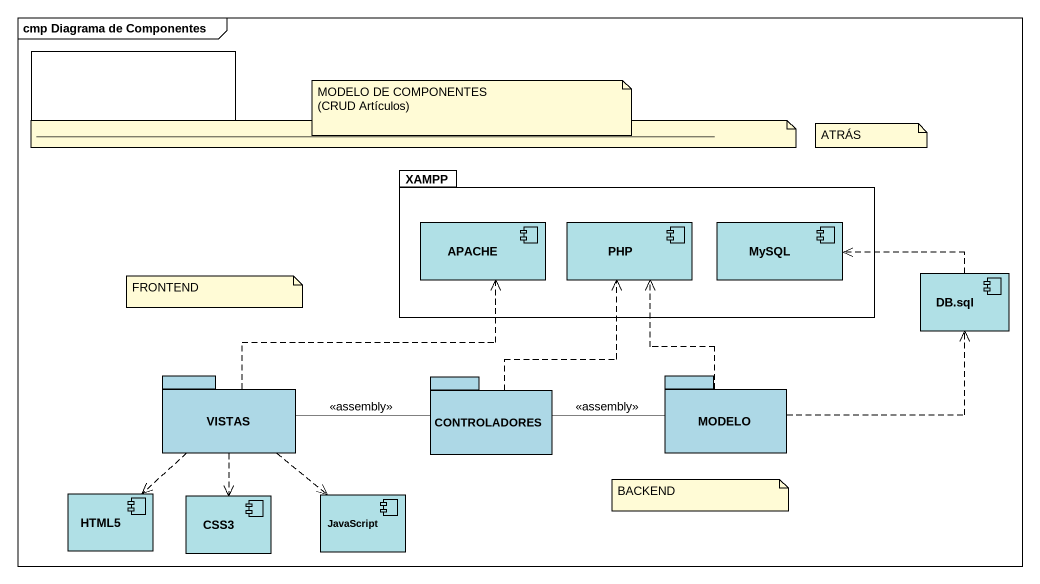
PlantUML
@startuml
mainframe cmp Diagrama de Componentes
rectangle " " as rectangle1
package XAMPP #FFFFFF {
  component APACHE #B0E0E6
  component PHP #B0E0E6
  component MySQL #B0E0E6
}
component "DB.sql" as DB_sql #B0E0E6
package VISTAS #ADD8E6 {
}
package CONTROLADORES #ADD8E6 {
}
package MODELO #ADD8E6 {
}
component HTML5 #B0E0E6
component CSS3 #B0E0E6
component JavaScript #B0E0E6
DB_sql .left.> MySQL
VISTAS .up.> APACHE
VISTAS -right- CONTROLADORES : <<assembly>>
VISTAS ..> HTML5
VISTAS ..> CSS3
VISTAS ..> JavaScript
CONTROLADORES .up.> PHP
CONTROLADORES -right- MODELO : <<assembly>>
MODELO .up.> PHP
MODELO .right.> DB_sql
note as N1
  ~__~__~__~__~__~__~__~__~__~__~__~__~__~__~__~__~__~__~__~__~__~__~__~__~__~__~__~__~__~__~__~__~__~__~__~__~__~__~__~__~__~__~__~__~__~__~__~__~__~__~__~__~__~__~__~___
end note
note as N2
  MODELO DE COMPONENTES
  (CRUD Artículos)
end note
note as N3
  ATRÁS
end note
note as N4
  FRONTEND
end note
note as N5
  BACKEND
end note
@enduml
